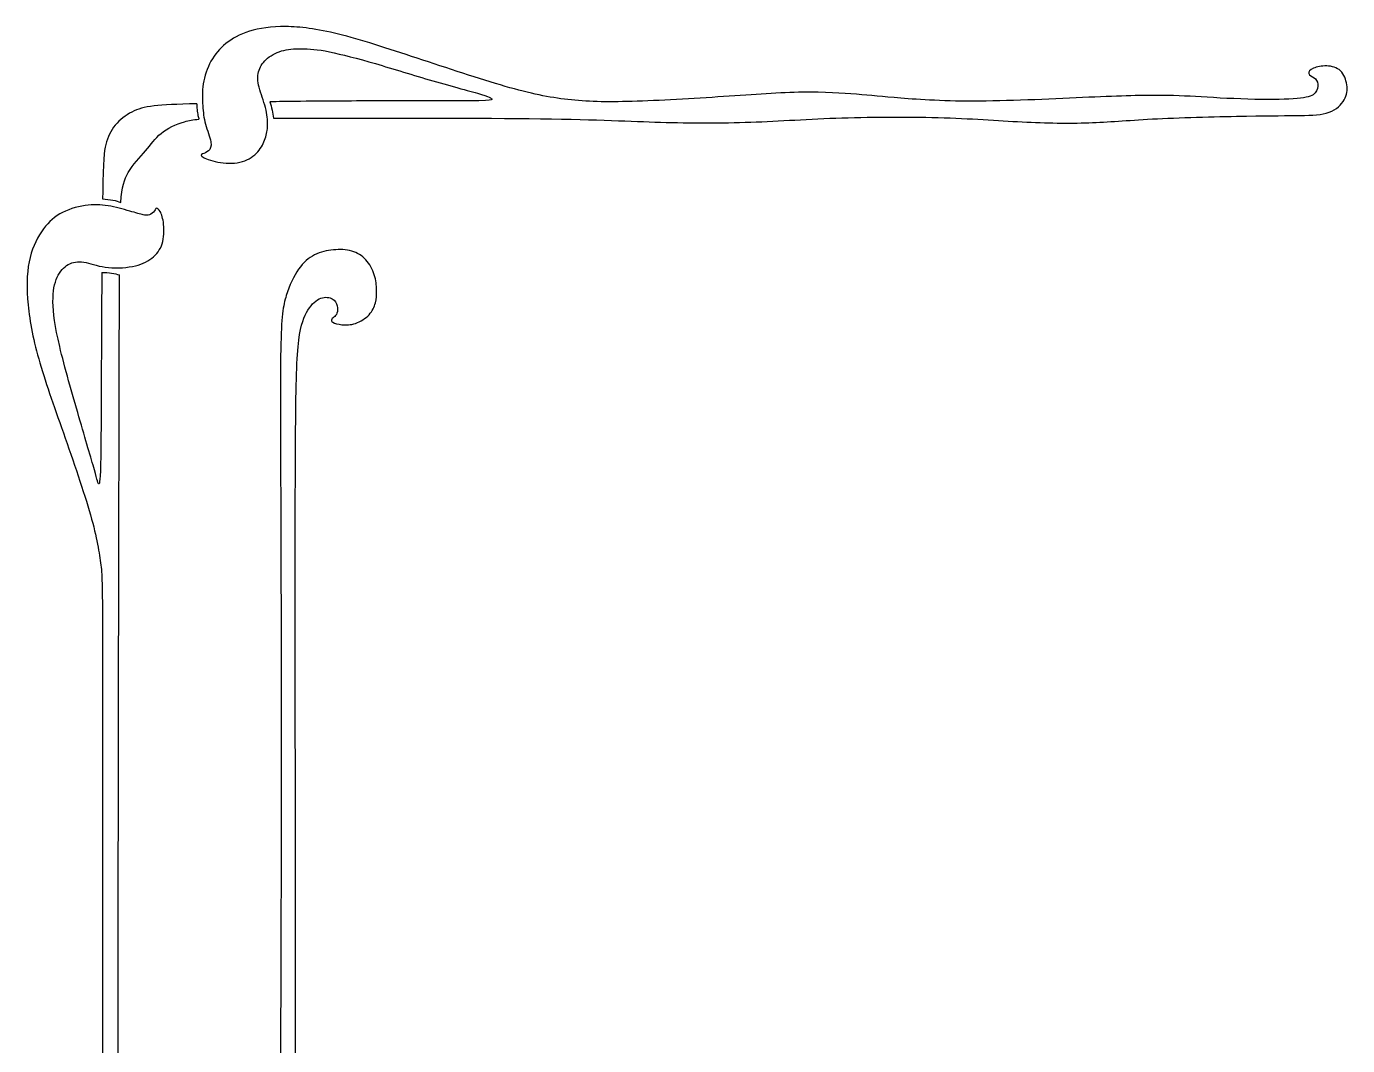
# Model space of a CAD drawing. Header units: centimetres. Extents: x -27.5 to 25.2, y -4.3 to 33.6.
# Drawn here: x 2.09 to 13.07, y 25.17 to 33.64 of the extents above; entities that cross this region are included whole.
import ezdxf

# ---------------------------------------------------------------- set-up
doc = ezdxf.new("R2010")
doc.units = ezdxf.units.CM
doc.header["$MEASUREMENT"] = 0
doc.layers.add('Layer 1', color=7, linetype='Continuous')

msp = doc.modelspace()

# ---------------------------------------------------------------- linework, layer by layer
at = {"layer": 'Layer 1'}
for points, knots in [([(4.144, 32.879), (4.277, 32.879), (4.44, 32.879), (4.641, 32.879), (4.641, 32.879), (5.138, 32.88), (5.871, 32.882), (6.364, 32.875), (6.364, 32.875), (6.857, 32.868), (7.11, 32.853), (7.362, 32.846), (7.362, 32.846), (7.614, 32.838), (7.866, 32.838), (8.111, 32.847), (8.111, 32.847), (8.356, 32.855), (8.595, 32.873), (8.869, 32.882), (8.869, 32.882), (9.144, 32.891), (9.454, 32.892), (9.72, 32.883), (9.72, 32.883), (9.985, 32.875), (10.205, 32.856), (10.406, 32.847), (10.406, 32.847), (10.607, 32.837), (10.788, 32.836), (10.953, 32.843), (10.953, 32.843), (11.118, 32.849), (11.268, 32.863), (11.493, 32.875), (11.493, 32.875), (11.719, 32.886), (12.02, 32.894), (12.234, 32.897), (12.234, 32.897), (12.449, 32.901), (12.576, 32.9), (12.679, 32.901), (12.679, 32.901), (12.782, 32.903), (12.861, 32.907), (12.921, 32.929), (12.921, 32.929), (12.982, 32.951), (13.023, 32.992), (13.046, 33.032), (13.046, 33.032), (13.069, 33.073), (13.075, 33.113), (13.068, 33.156), (13.068, 33.156), (13.062, 33.199), (13.045, 33.245), (13.015, 33.273), (13.015, 33.273), (12.986, 33.301), (12.943, 33.312), (12.901, 33.314), (12.901, 33.314), (12.859, 33.315), (12.818, 33.307), (12.79, 33.294), (12.79, 33.294), (12.762, 33.281), (12.748, 33.263), (12.752, 33.25), (12.752, 33.25), (12.756, 33.236), (12.778, 33.228), (12.796, 33.216), (12.796, 33.216), (12.813, 33.203), (12.825, 33.186), (12.827, 33.163), (12.827, 33.163), (12.83, 33.139), (12.823, 33.11), (12.804, 33.089), (12.804, 33.089), (12.785, 33.068), (12.755, 33.054), (12.684, 33.046), (12.684, 33.046), (12.613, 33.037), (12.5, 33.033), (12.358, 33.035), (12.358, 33.035), (12.215, 33.037), (12.042, 33.045), (11.906, 33.053), (11.906, 33.053), (11.77, 33.061), (11.671, 33.068), (11.527, 33.069), (11.527, 33.069), (11.382, 33.07), (11.192, 33.065), (10.922, 33.053), (10.922, 33.053), (10.651, 33.041), (10.3, 33.023), (10.016, 33.021), (10.016, 33.021), (9.732, 33.019), (9.515, 33.033), (9.359, 33.046), (9.359, 33.046), (9.204, 33.058), (9.11, 33.068), (8.99, 33.078), (8.99, 33.078), (8.871, 33.088), (8.726, 33.098), (8.543, 33.095), (8.543, 33.095), (8.36, 33.092), (8.139, 33.076), (7.886, 33.059), (7.886, 33.059), (7.633, 33.042), (7.347, 33.025), (7.126, 33.019), (7.126, 33.019), (6.905, 33.012), (6.747, 33.016), (6.591, 33.034), (6.591, 33.034), (6.436, 33.052), (6.282, 33.083), (6.07, 33.144), (6.07, 33.144), (5.857, 33.205), (5.586, 33.296), (5.338, 33.378), (5.338, 33.378), (5.09, 33.46), (4.864, 33.533), (4.683, 33.578), (4.683, 33.578), (4.502, 33.623), (4.364, 33.64), (4.245, 33.641), (4.245, 33.641), (4.125, 33.642), (4.024, 33.627), (3.942, 33.602), (3.942, 33.602), (3.861, 33.576), (3.798, 33.541), (3.746, 33.499), (3.746, 33.499), (3.695, 33.458), (3.654, 33.41), (3.623, 33.353), (3.623, 33.353), (3.592, 33.296), (3.569, 33.229), (3.559, 33.165), (3.559, 33.165), (3.549, 33.1), (3.551, 33.037), (3.555, 32.983), (3.555, 32.983), (3.558, 32.928), (3.563, 32.882), (3.578, 32.83), (3.578, 32.83), (3.592, 32.779), (3.615, 32.722), (3.622, 32.683), (3.622, 32.683), (3.628, 32.643), (3.618, 32.621), (3.602, 32.607), (3.602, 32.607), (3.587, 32.594), (3.565, 32.589), (3.553, 32.582), (3.553, 32.582), (3.54, 32.575), (3.536, 32.567), (3.561, 32.553), (3.561, 32.553), (3.587, 32.539), (3.641, 32.519), (3.702, 32.51), (3.702, 32.51), (3.763, 32.501), (3.829, 32.503), (3.884, 32.519), (3.884, 32.519), (3.938, 32.535), (3.981, 32.565), (4.012, 32.6), (4.012, 32.6), (4.043, 32.635), (4.062, 32.674), (4.074, 32.711), (4.074, 32.711), (4.087, 32.747), (4.093, 32.781), (4.094, 32.822), (4.094, 32.822), (4.095, 32.862), (4.091, 32.911), (4.076, 32.967), (4.076, 32.967), (4.062, 33.022), (4.036, 33.085), (4.023, 33.136), (4.023, 33.136), (4.01, 33.187), (4.009, 33.226), (4.019, 33.264), (4.019, 33.264), (4.028, 33.301), (4.049, 33.337), (4.081, 33.367), (4.081, 33.367), (4.114, 33.397), (4.16, 33.423), (4.209, 33.438), (4.209, 33.438), (4.259, 33.453), (4.312, 33.458), (4.375, 33.457), (4.375, 33.457), (4.437, 33.457), (4.508, 33.451), (4.609, 33.431), (4.609, 33.431), (4.71, 33.41), (4.841, 33.376), (4.99, 33.333), (4.99, 33.333), (5.139, 33.289), (5.306, 33.237), (5.469, 33.19), (5.469, 33.19), (5.632, 33.143), (5.791, 33.101), (5.873, 33.076), (5.873, 33.076), (5.955, 33.051), (5.961, 33.041), (5.958, 33.035), (5.958, 33.035), (5.954, 33.029), (5.941, 33.026), (5.85, 33.025), (5.85, 33.025), (5.759, 33.023), (5.59, 33.023), (5.44, 33.023), (5.44, 33.023), (5.289, 33.023), (5.157, 33.023), (4.954, 33.023), (4.954, 33.023), (4.752, 33.022), (4.48, 33.021), (4.219, 33.017), (4.219, 33.017), (4.183, 33.017), (4.147, 33.016), (4.112, 33.015)], [0, 0, 0, 0, 0.014493, 0.014493, 0.014493, 0.014493, 0.028986, 0.028986, 0.028986, 0.028986, 0.043478, 0.043478, 0.043478, 0.043478, 0.057971, 0.057971, 0.057971, 0.057971, 0.072464, 0.072464, 0.072464, 0.072464, 0.086957, 0.086957, 0.086957, 0.086957, 0.101449, 0.101449, 0.101449, 0.101449, 0.115942, 0.115942, 0.115942, 0.115942, 0.130435, 0.130435, 0.130435, 0.130435, 0.144928, 0.144928, 0.144928, 0.144928, 0.15942, 0.15942, 0.15942, 0.15942, 0.173913, 0.173913, 0.173913, 0.173913, 0.188406, 0.188406, 0.188406, 0.188406, 0.202899, 0.202899, 0.202899, 0.202899, 0.217391, 0.217391, 0.217391, 0.217391, 0.231884, 0.231884, 0.231884, 0.231884, 0.246377, 0.246377, 0.246377, 0.246377, 0.26087, 0.26087, 0.26087, 0.26087, 0.275362, 0.275362, 0.275362, 0.275362, 0.289855, 0.289855, 0.289855, 0.289855, 0.304348, 0.304348, 0.304348, 0.304348, 0.318841, 0.318841, 0.318841, 0.318841, 0.333333, 0.333333, 0.333333, 0.333333, 0.347826, 0.347826, 0.347826, 0.347826, 0.362319, 0.362319, 0.362319, 0.362319, 0.376812, 0.376812, 0.376812, 0.376812, 0.391304, 0.391304, 0.391304, 0.391304, 0.405797, 0.405797, 0.405797, 0.405797, 0.42029, 0.42029, 0.42029, 0.42029, 0.434783, 0.434783, 0.434783, 0.434783, 0.449275, 0.449275, 0.449275, 0.449275, 0.463768, 0.463768, 0.463768, 0.463768, 0.478261, 0.478261, 0.478261, 0.478261, 0.492754, 0.492754, 0.492754, 0.492754, 0.507246, 0.507246, 0.507246, 0.507246, 0.521739, 0.521739, 0.521739, 0.521739, 0.536232, 0.536232, 0.536232, 0.536232, 0.550725, 0.550725, 0.550725, 0.550725, 0.565217, 0.565217, 0.565217, 0.565217, 0.57971, 0.57971, 0.57971, 0.57971, 0.594203, 0.594203, 0.594203, 0.594203, 0.608696, 0.608696, 0.608696, 0.608696, 0.623188, 0.623188, 0.623188, 0.623188, 0.637681, 0.637681, 0.637681, 0.637681, 0.652174, 0.652174, 0.652174, 0.652174, 0.666667, 0.666667, 0.666667, 0.666667, 0.681159, 0.681159, 0.681159, 0.681159, 0.695652, 0.695652, 0.695652, 0.695652, 0.710145, 0.710145, 0.710145, 0.710145, 0.724638, 0.724638, 0.724638, 0.724638, 0.73913, 0.73913, 0.73913, 0.73913, 0.753623, 0.753623, 0.753623, 0.753623, 0.768116, 0.768116, 0.768116, 0.768116, 0.782609, 0.782609, 0.782609, 0.782609, 0.797101, 0.797101, 0.797101, 0.797101, 0.811594, 0.811594, 0.811594, 0.811594, 0.826087, 0.826087, 0.826087, 0.826087, 0.84058, 0.84058, 0.84058, 0.84058, 0.855072, 0.855072, 0.855072, 0.855072, 0.869565, 0.869565, 0.869565, 0.869565, 0.884058, 0.884058, 0.884058, 0.884058, 0.898551, 0.898551, 0.898551, 0.898551, 0.913043, 0.913043, 0.913043, 0.913043, 0.927536, 0.927536, 0.927536, 0.927536, 0.942029, 0.942029, 0.942029, 0.942029, 0.956522, 0.956522, 0.956522, 0.956522, 0.971014, 0.971014, 0.971014, 0.971014, 1, 1, 1, 1]), ([(3.506, 33), (3.337, 32.995), (3.229, 32.99), (3.15, 32.981), (3.15, 32.981), (3.067, 32.972), (3.014, 32.957), (2.964, 32.93), (2.964, 32.93), (2.913, 32.904), (2.865, 32.867), (2.827, 32.821), (2.827, 32.821), (2.79, 32.776), (2.764, 32.722), (2.748, 32.661), (2.748, 32.661), (2.732, 32.601), (2.727, 32.533), (2.723, 32.256), (2.723, 32.256), (2.722, 32.241), (2.722, 32.225), (2.722, 32.209)], [0, 0, 0, 0, 0.142857, 0.142857, 0.142857, 0.142857, 0.285714, 0.285714, 0.285714, 0.285714, 0.428571, 0.428571, 0.428571, 0.428571, 0.571429, 0.571429, 0.571429, 0.571429, 0.714286, 0.714286, 0.714286, 0.714286, 1, 1, 1, 1]), ([(3.506, 33), (3.506, 32.984), (3.506, 32.968), (3.507, 32.951), (3.507, 32.951), (3.509, 32.934), (3.512, 32.915), (3.515, 32.902), (3.515, 32.902), (3.518, 32.888), (3.52, 32.879), (3.523, 32.871)], [0, 0, 0, 0, 0.25, 0.25, 0.25, 0.25, 0.5, 0.5, 0.5, 0.5, 1, 1, 1, 1]), ([(4.112, 33.015), (4.119, 32.993), (4.126, 32.97), (4.131, 32.947), (4.131, 32.947), (4.137, 32.925), (4.14, 32.902), (4.144, 32.879)], [0, 0, 0, 0, 0.333333, 0.333333, 0.333333, 0.333333, 1, 1, 1, 1]), ([(2.873, 32.18), (2.883, 32.307), (2.9, 32.371), (2.935, 32.429), (2.935, 32.429), (2.973, 32.494), (3.033, 32.554), (3.079, 32.608), (3.079, 32.608), (3.125, 32.662), (3.157, 32.711), (3.209, 32.753), (3.209, 32.753), (3.26, 32.795), (3.331, 32.83), (3.403, 32.85), (3.403, 32.85), (3.439, 32.86), (3.475, 32.867), (3.523, 32.871)], [0, 0, 0, 0, 0.166667, 0.166667, 0.166667, 0.166667, 0.333333, 0.333333, 0.333333, 0.333333, 0.5, 0.5, 0.5, 0.5, 0.666667, 0.666667, 0.666667, 0.666667, 1, 1, 1, 1]), ([(2.722, 32.209), (2.752, 32.206), (2.782, 32.203), (2.808, 32.198), (2.808, 32.198), (2.833, 32.193), (2.853, 32.187), (2.873, 32.18)], [0, 0, 0, 0, 0.333333, 0.333333, 0.333333, 0.333333, 1, 1, 1, 1]), ([(2.715, 31.598), (2.714, 31.423), (2.713, 31.24), (2.712, 31.067), (2.712, 31.067), (2.71, 30.638), (2.71, 30.267), (2.706, 30.068), (2.706, 30.068), (2.703, 29.868), (2.696, 29.84), (2.69, 29.839), (2.69, 29.839), (2.684, 29.839), (2.679, 29.866), (2.653, 29.958), (2.653, 29.958), (2.627, 30.05), (2.581, 30.207), (2.525, 30.397), (2.525, 30.397), (2.469, 30.588), (2.405, 30.812), (2.365, 30.981), (2.365, 30.981), (2.325, 31.15), (2.31, 31.263), (2.309, 31.353), (2.309, 31.353), (2.308, 31.442), (2.321, 31.508), (2.344, 31.558), (2.344, 31.558), (2.366, 31.608), (2.399, 31.642), (2.436, 31.663), (2.436, 31.663), (2.473, 31.684), (2.516, 31.691), (2.565, 31.683), (2.565, 31.683), (2.615, 31.675), (2.672, 31.651), (2.743, 31.641), (2.743, 31.641), (2.814, 31.631), (2.9, 31.634), (2.969, 31.647), (2.969, 31.647), (3.038, 31.66), (3.089, 31.684), (3.13, 31.715), (3.13, 31.715), (3.171, 31.746), (3.201, 31.786), (3.217, 31.836), (3.217, 31.836), (3.233, 31.886), (3.234, 31.947), (3.229, 31.996), (3.229, 31.996), (3.224, 32.045), (3.212, 32.082), (3.201, 32.103), (3.201, 32.103), (3.189, 32.124), (3.177, 32.13), (3.171, 32.131), (3.171, 32.131), (3.165, 32.132), (3.165, 32.129), (3.158, 32.118), (3.158, 32.118), (3.152, 32.108), (3.139, 32.091), (3.124, 32.082), (3.124, 32.082), (3.109, 32.072), (3.093, 32.07), (3.069, 32.074), (3.069, 32.074), (3.046, 32.078), (3.014, 32.088), (2.966, 32.102), (2.966, 32.102), (2.917, 32.116), (2.852, 32.135), (2.79, 32.147), (2.79, 32.147), (2.728, 32.159), (2.671, 32.165), (2.602, 32.157), (2.602, 32.157), (2.533, 32.15), (2.453, 32.129), (2.389, 32.096), (2.389, 32.096), (2.325, 32.064), (2.276, 32.02), (2.231, 31.959), (2.231, 31.959), (2.185, 31.897), (2.143, 31.817), (2.119, 31.721), (2.119, 31.721), (2.094, 31.625), (2.088, 31.513), (2.098, 31.379), (2.098, 31.379), (2.107, 31.245), (2.133, 31.089), (2.181, 30.912), (2.181, 30.912), (2.229, 30.735), (2.3, 30.537), (2.38, 30.308), (2.38, 30.308), (2.461, 30.078), (2.552, 29.817), (2.61, 29.619), (2.61, 29.619), (2.668, 29.421), (2.692, 29.286), (2.705, 29.184), (2.705, 29.184), (2.718, 29.082), (2.72, 29.013), (2.721, 28.615), (2.721, 28.615), (2.722, 28.217), (2.722, 27.49), (2.722, 26.652), (2.722, 26.652), (2.721, 25.814), (2.72, 24.865), (2.72, 24.091), (2.72, 24.091), (2.719, 23.317), (2.719, 22.718), (2.719, 22.404), (2.719, 22.404), (2.719, 22.089), (2.719, 22.057), (2.739, 22.007), (2.739, 22.007), (2.759, 21.956), (2.798, 21.886), (2.87, 21.812), (2.87, 21.812), (2.943, 21.738), (3.048, 21.659), (3.131, 21.588), (3.131, 21.588), (3.214, 21.517), (3.276, 21.455), (3.318, 21.394), (3.318, 21.394), (3.359, 21.333), (3.38, 21.275), (3.389, 21.222), (3.389, 21.222), (3.398, 21.169), (3.395, 21.121), (3.388, 21.082), (3.388, 21.082), (3.38, 21.042), (3.368, 21.011), (3.347, 20.986), (3.347, 20.986), (3.326, 20.961), (3.295, 20.943), (3.262, 20.921), (3.262, 20.921), (3.229, 20.899), (3.192, 20.872), (3.167, 20.843), (3.167, 20.843), (3.142, 20.813), (3.128, 20.779), (3.122, 20.745), (3.122, 20.745), (3.116, 20.711), (3.119, 20.675), (3.131, 20.645), (3.131, 20.645), (3.143, 20.615), (3.163, 20.589), (3.187, 20.573), (3.187, 20.573), (3.211, 20.557), (3.24, 20.55), (3.256, 20.548), (3.256, 20.548), (3.272, 20.546), (3.276, 20.549), (3.275, 20.555), (3.275, 20.555), (3.274, 20.56), (3.268, 20.568), (3.266, 20.58), (3.266, 20.58), (3.263, 20.591), (3.264, 20.607), (3.27, 20.621), (3.27, 20.621), (3.276, 20.635), (3.287, 20.648), (3.311, 20.663), (3.311, 20.663), (3.334, 20.678), (3.369, 20.696), (3.398, 20.716), (3.398, 20.716), (3.427, 20.737), (3.449, 20.761), (3.465, 20.788), (3.465, 20.788), (3.48, 20.814), (3.489, 20.842), (3.497, 20.864), (3.497, 20.864), (3.504, 20.886), (3.509, 20.901), (3.515, 20.907), (3.515, 20.907), (3.522, 20.914), (3.53, 20.912), (3.536, 20.903), (3.536, 20.903), (3.543, 20.894), (3.548, 20.878), (3.556, 20.856), (3.556, 20.856), (3.563, 20.834), (3.573, 20.807), (3.589, 20.783), (3.589, 20.783), (3.604, 20.759), (3.624, 20.739), (3.649, 20.721), (3.649, 20.721), (3.673, 20.704), (3.703, 20.688), (3.726, 20.674), (3.726, 20.674), (3.749, 20.659), (3.766, 20.645), (3.775, 20.629), (3.775, 20.629), (3.783, 20.614), (3.782, 20.596), (3.783, 20.585), (3.783, 20.585), (3.785, 20.573), (3.789, 20.567), (3.805, 20.571), (3.805, 20.571), (3.821, 20.575), (3.849, 20.589), (3.874, 20.606), (3.874, 20.606), (3.899, 20.623), (3.92, 20.642), (3.931, 20.663), (3.931, 20.663), (3.941, 20.684), (3.941, 20.708), (3.939, 20.733), (3.939, 20.733), (3.936, 20.758), (3.931, 20.786), (3.918, 20.811), (3.918, 20.811), (3.904, 20.837), (3.882, 20.861), (3.854, 20.884), (3.854, 20.884), (3.826, 20.906), (3.793, 20.926), (3.762, 20.951), (3.762, 20.951), (3.731, 20.976), (3.703, 21.005), (3.685, 21.033), (3.685, 21.033), (3.666, 21.062), (3.658, 21.089), (3.653, 21.119), (3.653, 21.119), (3.648, 21.149), (3.646, 21.183), (3.649, 21.221), (3.649, 21.221), (3.651, 21.26), (3.658, 21.303), (3.669, 21.344), (3.669, 21.344), (3.681, 21.384), (3.696, 21.421), (3.716, 21.46), (3.716, 21.46), (3.735, 21.497), (3.759, 21.534), (3.826, 21.625)], [0, 0, 0, 0, 0.012987, 0.012987, 0.012987, 0.012987, 0.025974, 0.025974, 0.025974, 0.025974, 0.038961, 0.038961, 0.038961, 0.038961, 0.051948, 0.051948, 0.051948, 0.051948, 0.064935, 0.064935, 0.064935, 0.064935, 0.077922, 0.077922, 0.077922, 0.077922, 0.090909, 0.090909, 0.090909, 0.090909, 0.103896, 0.103896, 0.103896, 0.103896, 0.116883, 0.116883, 0.116883, 0.116883, 0.12987, 0.12987, 0.12987, 0.12987, 0.142857, 0.142857, 0.142857, 0.142857, 0.155844, 0.155844, 0.155844, 0.155844, 0.168831, 0.168831, 0.168831, 0.168831, 0.181818, 0.181818, 0.181818, 0.181818, 0.194805, 0.194805, 0.194805, 0.194805, 0.207792, 0.207792, 0.207792, 0.207792, 0.220779, 0.220779, 0.220779, 0.220779, 0.233766, 0.233766, 0.233766, 0.233766, 0.246753, 0.246753, 0.246753, 0.246753, 0.25974, 0.25974, 0.25974, 0.25974, 0.272727, 0.272727, 0.272727, 0.272727, 0.285714, 0.285714, 0.285714, 0.285714, 0.298701, 0.298701, 0.298701, 0.298701, 0.311688, 0.311688, 0.311688, 0.311688, 0.324675, 0.324675, 0.324675, 0.324675, 0.337662, 0.337662, 0.337662, 0.337662, 0.350649, 0.350649, 0.350649, 0.350649, 0.363636, 0.363636, 0.363636, 0.363636, 0.376623, 0.376623, 0.376623, 0.376623, 0.38961, 0.38961, 0.38961, 0.38961, 0.402597, 0.402597, 0.402597, 0.402597, 0.415584, 0.415584, 0.415584, 0.415584, 0.428571, 0.428571, 0.428571, 0.428571, 0.441558, 0.441558, 0.441558, 0.441558, 0.454545, 0.454545, 0.454545, 0.454545, 0.467532, 0.467532, 0.467532, 0.467532, 0.480519, 0.480519, 0.480519, 0.480519, 0.493506, 0.493506, 0.493506, 0.493506, 0.506494, 0.506494, 0.506494, 0.506494, 0.519481, 0.519481, 0.519481, 0.519481, 0.532468, 0.532468, 0.532468, 0.532468, 0.545455, 0.545455, 0.545455, 0.545455, 0.558442, 0.558442, 0.558442, 0.558442, 0.571429, 0.571429, 0.571429, 0.571429, 0.584416, 0.584416, 0.584416, 0.584416, 0.597403, 0.597403, 0.597403, 0.597403, 0.61039, 0.61039, 0.61039, 0.61039, 0.623377, 0.623377, 0.623377, 0.623377, 0.636364, 0.636364, 0.636364, 0.636364, 0.649351, 0.649351, 0.649351, 0.649351, 0.662338, 0.662338, 0.662338, 0.662338, 0.675325, 0.675325, 0.675325, 0.675325, 0.688312, 0.688312, 0.688312, 0.688312, 0.701299, 0.701299, 0.701299, 0.701299, 0.714286, 0.714286, 0.714286, 0.714286, 0.727273, 0.727273, 0.727273, 0.727273, 0.74026, 0.74026, 0.74026, 0.74026, 0.753247, 0.753247, 0.753247, 0.753247, 0.766234, 0.766234, 0.766234, 0.766234, 0.779221, 0.779221, 0.779221, 0.779221, 0.792208, 0.792208, 0.792208, 0.792208, 0.805195, 0.805195, 0.805195, 0.805195, 0.818182, 0.818182, 0.818182, 0.818182, 0.831169, 0.831169, 0.831169, 0.831169, 0.844156, 0.844156, 0.844156, 0.844156, 0.857143, 0.857143, 0.857143, 0.857143, 0.87013, 0.87013, 0.87013, 0.87013, 0.883117, 0.883117, 0.883117, 0.883117, 0.896104, 0.896104, 0.896104, 0.896104, 0.909091, 0.909091, 0.909091, 0.909091, 0.922078, 0.922078, 0.922078, 0.922078, 0.935065, 0.935065, 0.935065, 0.935065, 0.948052, 0.948052, 0.948052, 0.948052, 0.961039, 0.961039, 0.961039, 0.961039, 0.974026, 0.974026, 0.974026, 0.974026, 1, 1, 1, 1]), ([(4.116, 22.009), (4.199, 22.117), (4.242, 22.172), (4.268, 22.215), (4.268, 22.215), (4.295, 22.259), (4.306, 22.291), (4.312, 22.335), (4.312, 22.335), (4.318, 22.379), (4.319, 22.434), (4.32, 22.498), (4.32, 22.498), (4.32, 22.561), (4.32, 22.632), (4.321, 23.084), (4.321, 23.084), (4.322, 23.536), (4.325, 24.37), (4.325, 25.279), (4.325, 25.279), (4.326, 26.187), (4.325, 27.17), (4.324, 27.996), (4.324, 27.996), (4.323, 28.822), (4.323, 29.491), (4.325, 29.968), (4.325, 29.968), (4.327, 30.445), (4.33, 30.73), (4.342, 30.914), (4.342, 30.914), (4.355, 31.097), (4.377, 31.179), (4.406, 31.241), (4.406, 31.241), (4.436, 31.304), (4.472, 31.346), (4.51, 31.369), (4.51, 31.369), (4.547, 31.392), (4.585, 31.395), (4.613, 31.386), (4.613, 31.386), (4.641, 31.378), (4.658, 31.359), (4.667, 31.337), (4.667, 31.337), (4.676, 31.316), (4.677, 31.291), (4.674, 31.273), (4.674, 31.273), (4.67, 31.254), (4.662, 31.241), (4.653, 31.231), (4.653, 31.231), (4.643, 31.222), (4.632, 31.216), (4.627, 31.208), (4.627, 31.208), (4.622, 31.2), (4.623, 31.191), (4.637, 31.183), (4.637, 31.183), (4.651, 31.174), (4.678, 31.166), (4.712, 31.163), (4.712, 31.163), (4.745, 31.159), (4.785, 31.16), (4.825, 31.174), (4.825, 31.174), (4.866, 31.188), (4.909, 31.216), (4.938, 31.246), (4.938, 31.246), (4.966, 31.276), (4.982, 31.31), (4.99, 31.344), (4.99, 31.344), (4.999, 31.377), (5.001, 31.412), (5, 31.451), (5, 31.451), (4.999, 31.49), (4.995, 31.533), (4.981, 31.578), (4.981, 31.578), (4.966, 31.622), (4.942, 31.668), (4.91, 31.702), (4.91, 31.702), (4.879, 31.737), (4.839, 31.762), (4.793, 31.775), (4.793, 31.775), (4.747, 31.788), (4.695, 31.79), (4.641, 31.785), (4.641, 31.785), (4.587, 31.78), (4.533, 31.768), (4.484, 31.743), (4.484, 31.743), (4.435, 31.718), (4.391, 31.681), (4.351, 31.624), (4.351, 31.624), (4.311, 31.566), (4.275, 31.49), (4.249, 31.406), (4.249, 31.406), (4.223, 31.322), (4.208, 31.231), (4.203, 30.958), (4.203, 30.958), (4.197, 30.686), (4.201, 30.232), (4.204, 29.488), (4.204, 29.488), (4.206, 28.745), (4.207, 27.712), (4.206, 26.878), (4.206, 26.878), (4.205, 26.044), (4.202, 25.409), (4.2, 24.846), (4.2, 24.846), (4.198, 24.282), (4.197, 23.791), (4.198, 23.442), (4.198, 23.442), (4.199, 23.093), (4.202, 22.885), (4.2, 22.745), (4.2, 22.745), (4.197, 22.604), (4.189, 22.53), (4.176, 22.467), (4.176, 22.467), (4.163, 22.404), (4.145, 22.352), (4.113, 22.295), (4.113, 22.295), (4.084, 22.244), (4.044, 22.19), (3.985, 22.109)], [0, 0, 0, 0, 0.026316, 0.026316, 0.026316, 0.026316, 0.052632, 0.052632, 0.052632, 0.052632, 0.078947, 0.078947, 0.078947, 0.078947, 0.105263, 0.105263, 0.105263, 0.105263, 0.131579, 0.131579, 0.131579, 0.131579, 0.157895, 0.157895, 0.157895, 0.157895, 0.184211, 0.184211, 0.184211, 0.184211, 0.210526, 0.210526, 0.210526, 0.210526, 0.236842, 0.236842, 0.236842, 0.236842, 0.263158, 0.263158, 0.263158, 0.263158, 0.289474, 0.289474, 0.289474, 0.289474, 0.315789, 0.315789, 0.315789, 0.315789, 0.342105, 0.342105, 0.342105, 0.342105, 0.368421, 0.368421, 0.368421, 0.368421, 0.394737, 0.394737, 0.394737, 0.394737, 0.421053, 0.421053, 0.421053, 0.421053, 0.447368, 0.447368, 0.447368, 0.447368, 0.473684, 0.473684, 0.473684, 0.473684, 0.5, 0.5, 0.5, 0.5, 0.526316, 0.526316, 0.526316, 0.526316, 0.552632, 0.552632, 0.552632, 0.552632, 0.578947, 0.578947, 0.578947, 0.578947, 0.605263, 0.605263, 0.605263, 0.605263, 0.631579, 0.631579, 0.631579, 0.631579, 0.657895, 0.657895, 0.657895, 0.657895, 0.684211, 0.684211, 0.684211, 0.684211, 0.710526, 0.710526, 0.710526, 0.710526, 0.736842, 0.736842, 0.736842, 0.736842, 0.763158, 0.763158, 0.763158, 0.763158, 0.789474, 0.789474, 0.789474, 0.789474, 0.815789, 0.815789, 0.815789, 0.815789, 0.842105, 0.842105, 0.842105, 0.842105, 0.868421, 0.868421, 0.868421, 0.868421, 0.894737, 0.894737, 0.894737, 0.894737, 0.921053, 0.921053, 0.921053, 0.921053, 0.947368, 0.947368, 0.947368, 0.947368, 1, 1, 1, 1]), ([(2.715, 31.598), (2.744, 31.597), (2.773, 31.596), (2.797, 31.592), (2.797, 31.592), (2.822, 31.589), (2.842, 31.583), (2.862, 31.577)], [0, 0, 0, 0, 0.333333, 0.333333, 0.333333, 0.333333, 1, 1, 1, 1]), ([(3.702, 21.723), (3.661, 21.665), (3.64, 21.632), (3.62, 21.598), (3.62, 21.598), (3.597, 21.557), (3.576, 21.515), (3.564, 21.493), (3.564, 21.493), (3.551, 21.47), (3.546, 21.466), (3.541, 21.468), (3.541, 21.468), (3.536, 21.471), (3.531, 21.48), (3.527, 21.498), (3.527, 21.498), (3.523, 21.515), (3.52, 21.542), (3.517, 21.579), (3.517, 21.579), (3.515, 21.617), (3.513, 21.665), (3.496, 21.711), (3.496, 21.711), (3.479, 21.757), (3.448, 21.801), (3.398, 21.853), (3.398, 21.853), (3.348, 21.905), (3.279, 21.965), (3.208, 22.024), (3.208, 22.024), (3.138, 22.083), (3.065, 22.139), (3.015, 22.188), (3.015, 22.188), (2.966, 22.237), (2.939, 22.279), (2.918, 22.329), (2.918, 22.329), (2.896, 22.38), (2.879, 22.439), (2.869, 22.507), (2.869, 22.507), (2.86, 22.574), (2.858, 22.649), (2.857, 22.761), (2.857, 22.761), (2.856, 22.873), (2.856, 23.023), (2.855, 23.531), (2.855, 23.531), (2.854, 24.04), (2.852, 24.907), (2.852, 25.883), (2.852, 25.883), (2.852, 26.858), (2.854, 27.942), (2.856, 28.894), (2.856, 28.894), (2.858, 29.846), (2.86, 30.666), (2.861, 31.198), (2.861, 31.198), (2.861, 31.345), (2.861, 31.469), (2.862, 31.577)], [0, 0, 0, 0, 0.055556, 0.055556, 0.055556, 0.055556, 0.111111, 0.111111, 0.111111, 0.111111, 0.166667, 0.166667, 0.166667, 0.166667, 0.222222, 0.222222, 0.222222, 0.222222, 0.277778, 0.277778, 0.277778, 0.277778, 0.333333, 0.333333, 0.333333, 0.333333, 0.388889, 0.388889, 0.388889, 0.388889, 0.444444, 0.444444, 0.444444, 0.444444, 0.5, 0.5, 0.5, 0.5, 0.555556, 0.555556, 0.555556, 0.555556, 0.611111, 0.611111, 0.611111, 0.611111, 0.666667, 0.666667, 0.666667, 0.666667, 0.722222, 0.722222, 0.722222, 0.722222, 0.777778, 0.777778, 0.777778, 0.777778, 0.833333, 0.833333, 0.833333, 0.833333, 0.888889, 0.888889, 0.888889, 0.888889, 1, 1, 1, 1])]:
    msp.add_open_spline(points, degree=3, knots=knots, dxfattribs=at)

doc.saveas('drawing.dxf')
